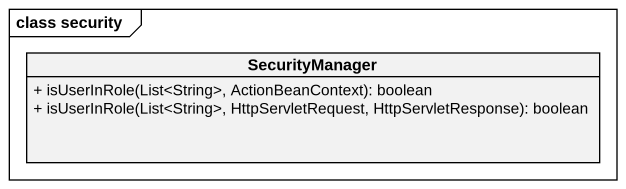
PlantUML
@startuml
mainframe class security
hide circle
hide empty members
skinparam classAttributeIconSize 0
class SecurityManager {
  + isUserInRole(List<String>, ActionBeanContext): boolean
  + isUserInRole(List<String>, HttpServletRequest, HttpServletResponse): boolean
}
@enduml
